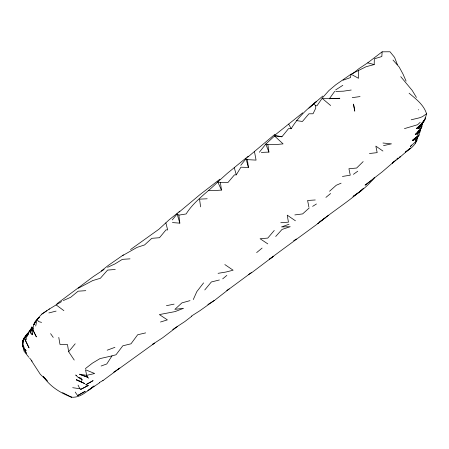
<?xml version="1.0" encoding="UTF-8"?>
<svg xmlns="http://www.w3.org/2000/svg" width="449" height="449" viewBox="0 0 449 449"><rect width="100%" height="100%" fill="white"/><g stroke="black" fill="none" stroke-linecap="round" stroke-linejoin="round"><path stroke-width="0.67" d="M322.825 96.035L313.857 103.713L315.54 105.644L316.915 105.841L322.55 97.719L328.876 90.591L335.863 84.709L351.023 74.203L366.143 66.693L374.191 64.572L374.32 58.819L381.841 56.523L382.133 51.82L389.996 51.77L394.609 57.416L397.376 64.605M422.049 124.553L421.813 127.039L421.729 124.322M35.707 326.002L37.093 319.267L41.791 314.137L49.474 308.923M27.338 333.091L25.537 340.791L29.05 347.902L24.566 338.434L27.063 334.668M420.185 126.573L419.243 128.324L422.099 124.435L422.548 122.538M419.237 134.189L419.018 135.065L413.327 140.616L415.813 137.383M419.894 132.393L420.545 129.862M417.89 133.196L417.542 134.476L419.753 130.232M422.352 123.217L425.141 118.957L426.55 113.771C423.772 104.752 415.982 99.01 409.101 93.201M423.856 120.495L423.244 122.493L423.985 121.657L416.296 128.655L421.471 124.401M32.143 332.804L32.205 334.774L30.167 332.67L31.963 326.894L32.104 331.491M78.906 377.356L82.133 379.714L81.392 381.863L76.347 379.759L84.704 383.558L76.588 379.933M422.099 124.435L418.288 128.638L422.099 124.435L422.554 123.127M410.465 147.957L405.318 152.189C410.627 148.67 416.397 144.673 417.514 137.91M418.204 131.551L416.257 134.273L420.404 129.767L421.095 127.842M418.563 135.166L417.587 137.792L415.308 140.498L416.375 138.741M419.057 133.853L419.86 131.709M26.25 338.9L25.537 340.791L24.566 338.434L26.985 335.352M31.963 326.894L32.205 334.774M420.404 129.767L415.274 134.397L420.404 129.767L421.639 126.64M30.167 332.67L31.144 330.307M29.724 330.256L27.232 336.2L28.551 333.73M25.054 350.164L26.356 353.341L22.613 346.258C21.659 341.375 23.96 336.526 27.849 333.59M193.278 299.562L196.83 291.62L203.588 282.881M33.372 328.578L32.777 329.813L36.386 336.913L31.744 327.461L32.777 329.813L33.737 324.672L34.854 322.085L36.812 320.092M309.771 107.289L316.562 101.463C306.689 109.225 297.592 117.834 291.199 128.711L288.516 128.661L281.91 136.777L274.564 136.002L265.814 144.045L259.337 152.262M30.532 330.026L31.851 327.557L27.209 334.359M25.15 349.603L26.132 350.792L24.51 348.879L22.843 343.659L22.557 341.229L24.066 338.597M417.795 136.401L418.507 135.228M172.287 219.915L177.119 213.932L178.882 215.122L186.133 213.954C194.192 200.944 207.219 192.632 217.793 181.912L220.403 182.518L227.929 182.541L234.417 174.902L236.281 174.835L240.922 167.202L248.404 167.415L247.393 159.636L246.018 158.766L240.787 165.311M22.557 341.229L24.167 338.619M145.667 332.889L137.68 334.752L130.979 343.822L122.824 345.797L116.01 354.766L112.009 355.877L106.783 363.954L101.109 366.03M418.49 127.567L417.766 128.678L423.985 121.657M419.355 129.823L417.548 132.545L421.201 128.083M35.662 321.81L33.737 324.672L35.898 320.637L39.518 317.359M423.34 121.623L425.141 118.957L425.108 117.733M400.396 156.353L399.621 157.453L392.23 163.2L395.883 159.967M334.69 91.343L329.386 98.724L322.18 98.387L330.638 105.526M400.418 156.375L399.621 157.453L409.572 148.855M421.415 123.598L425.141 118.957M204.778 289.942L211.344 281.978L219.365 279.974M74.231 360.053L68.641 351.73L75.208 343.782M411.61 145.038L410.347 146.57L416.941 140.436M248.342 274.676L252.22 272.302L273.424 256.278L269.22 259.365C285.311 247.348 301.582 235.59 317.74 223.681C332.653 211.367 349.344 201.174 363.617 188.165M274.266 230.455L267.778 238.088L260.083 238.739L267.795 243.88M374.298 177.815C368.41 185.297 360.99 191.33 352.998 196.443L361.024 190.864M275.697 236.5L282.045 229.428L290.245 226.694L281.529 226.919L288.999 224.259M374.241 177.81L372.389 179.785L365.048 185.184L382.155 171.916L394.115 161.623M363.162 161.595L356.629 168.038L348.924 168.729L350.254 175.194L342.413 176.451M420.219 122.274L417.671 124.71L404.437 128.622M130.519 249.565L158.946 229.214L169.099 219.853L179.83 211.21M308.912 108.198L313.857 103.713M309.176 208.016L302.615 213.915L294.836 214.931M397.084 158.946L398.072 158.054M329.555 191.252L336.239 185.274L341.083 183.192M360.311 191.381L362.792 189.158M396.927 159.041L397.966 158.121M275.001 134.223L247.466 157.38M178.994 212.175L199.968 194.625L219.881 179.218M33.535 324.801L34.595 323.909M208.667 190.421L213.803 190.601L221.464 190.09L217.793 181.912L227.284 173.365L248.224 156.218M222.693 278.851L226.852 275.389M256.643 252.607L262.098 248.073M325.912 197.403L330.604 193.525M39.069 317.639L37.093 319.267L38.547 321.568L41.566 322.393M281.91 136.777L274.636 135.329L302.733 112.822M352.56 73.759L359.048 68.574L367.703 62.849L382.133 51.82M317.74 223.681L328.264 215.464M85.344 368.64L92.393 363.168L100.009 358.599L112.009 355.877M251.277 272.683L230.023 288.365M79.159 287.197L93.24 276.618L104.117 269.445M101.261 270.966L108.293 265.421L123.447 254.88M191.858 316.163L184.803 321.591L172.68 329.532M56.967 303.732L79.086 287.231M25.397 335.88L26.48 335.055M102.815 380.673L119.81 368.09L113.737 372.182M177.647 326.344L162.628 337.788L152.649 344.293M215.032 299.994L229.523 288.707L226.739 290.469M99.65 382.744L87.881 390.669L94.054 386.017C87.224 390.933 80.725 397.898 71.554 397.23C60.396 392.942 50.002 386.578 43.312 376.43L47.308 381.021M353.419 174.33L357.735 171.209M319.666 221.812L325.682 217.524M426.55 113.771L422.419 116.689L419.22 117.868L411.217 119.782M117.649 369.735L154.563 343.126L152.576 344.31M41.791 314.137L46.887 310.686M335.65 89.923L342.828 85.316M207.848 304.534L214.538 300.325L199.906 310.702L191.527 316.045M312.627 206.366L316.438 203.981M293.663 240.715L296.43 238.986M48.935 309.299L61.597 301.565M122.566 255.627L137.063 247.382L144.567 244.946L151.813 238.318L159.49 237.717L166.04 229.826L167.662 229.972L165.861 222.872M85.882 384.742L93.016 380.69L85.882 384.742L86.966 385.293M99.459 382.514L103.085 380.455M77.744 395.502L85.153 391.343L77.744 395.502L76.835 394.548M92.522 280.687L78.249 288.264M80.708 389.401L88.296 385.489L80.708 389.401L79.518 388.104L78.07 385.141M107.58 267.301L114.944 263.922L122.358 259.359L130.019 258.843M63.36 300.544L70.734 297.26L78.12 291.193L85.781 290.671M107.182 350.198L114.922 347.33M343.058 80.208L350.529 77.559L351.023 74.203L358.51 78.294L358.375 70.74M160.478 322.023L167.37 319.884L159.384 314.581L175.183 311.578L183.512 308.3L174.869 309.355L181.929 302.879L190.011 300.634M92.836 280.552L100.363 278.262L107.586 270.085L115.27 269.467M48.89 312.931L56.08 311.101M383.502 145.633L391.472 143.848L382.98 143.012M166.45 305.685L174.089 304.136M218.079 273.329L225.931 272.038L233.121 270.203L224.842 264.568M351.202 90.025L343.39 91.186L335.796 91.416M352.252 97.646L360.047 96.569M369.42 153.513L377.171 152.632L375.852 146.121L382.924 151.044M280.771 222.732L288.449 222.154L287.242 215.161L295.425 220.796M315.271 199.973L307.61 200.478L308.901 207.118M207.185 198.772L199.558 199.154L200.585 206.854M261.312 152.402L268.923 152.099L267.857 144.55L265.814 144.045L268.923 152.099M267.857 144.55L275.372 144.617L283.083 143.888L274.564 136.002M247.393 159.636L256.07 160.119L254.431 151.375M172.433 222.581L179.83 223.147L178.882 215.122M79.961 388.783L72.693 387.683M79.799 374.432L87.634 377.239L79.422 374.185L86.674 375.342L94.655 373.512L85.512 369.751L86.674 375.342L87.634 377.239L88.779 378.198M296.565 120.618L302.43 121.471L308.923 113.805L313.032 113.765L315.776 108.136L315.54 105.644M367.703 62.849L374.191 64.572M71.099 397.011L71.554 397.23L62.574 392.639M82.133 379.714L77.98 377.205L75.685 374.994L76.757 375.779M56.147 304.91L63.881 310.657M47.05 380.808L40.292 374.298L31.183 360.306M393.027 60.054L399.161 67.008L402.944 73.956L406.087 81.106M400.755 76.661L412.176 90.395L416.436 97.422M29.578 358.021L32.137 361.198M28.753 357.191L24.033 351.135L22.45 343.811L22.613 346.258M50.602 333.652L53.246 337.407M75.236 392.072L76.532 394.054M353.526 104.129L354.772 111.156L353.554 104.241M288.685 124.076L291.199 128.711M80.831 377.704L81.269 378.546M177.119 213.932L179.83 223.147M234.277 167.707L236.281 174.835M246.018 158.766L248.404 167.415M58.785 337.412L59.981 344.445L67.49 344.529L68.641 351.73M220.403 182.518L221.464 190.09M415.578 141.923L415.651 143.147M418.339 109.556L418.356 109.893M23.213 340.252L22.843 343.659L23.898 338.164L23.213 340.252M419.018 135.065L412.305 140.436L419.018 135.065M336.913 98.348L329.386 98.724L339.831 98.275L336.913 98.348"/></g></svg>
